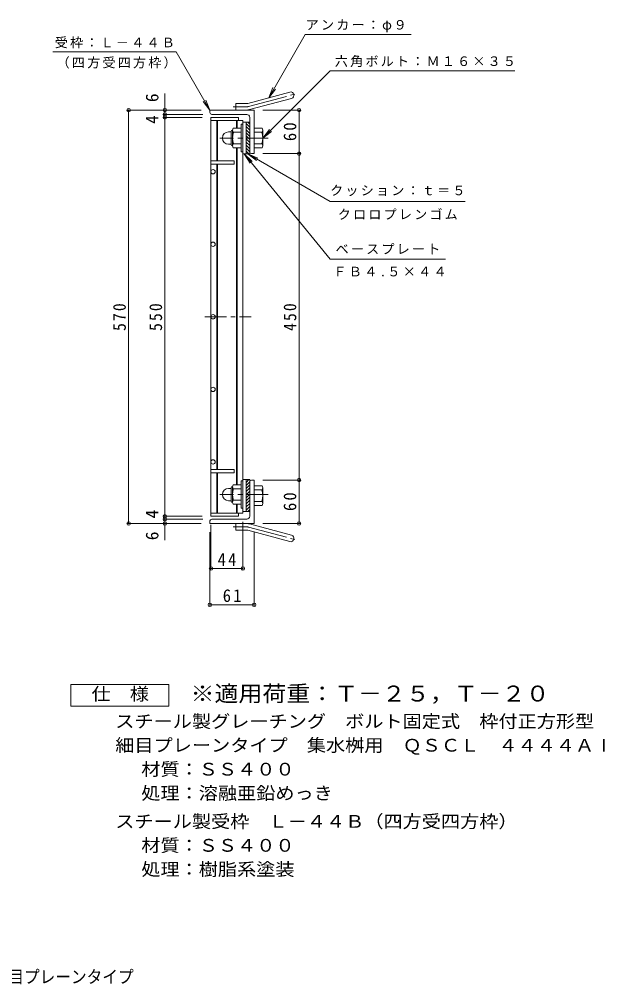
# Model space of a CAD drawing. Units: millimetres at full size, sheet at 1:6. Extents: x -907 to 893, y -826 to 676.
# Drawn here: x 86 to 893, y -797 to 534 of the extents above; entities that cross this region are included whole.
import ezdxf
from ezdxf.enums import TextEntityAlignment as Align

# ---------------------------------------------------------------- set-up
doc = ezdxf.new("R2010")
doc.units = ezdxf.units.MM
doc.header["$LTSCALE"] = 6
doc.header["$PDMODE"] = 32
doc.header["$PDSIZE"] = 4.8
doc.linetypes.add('CHAIN1', pattern=[8, 5, -1, 1, -1])
doc.linetypes.add('CHAIN2', pattern=[12, 9, -1, 1, -1])
for name, color, linetype, lineweight in [('A-1', 2, 'Continuous', 9), ('A-2', 3, 'Continuous', 9), ('A-4', 7, 'Continuous', 9), ('A-5', 7, 'Continuous', 9)]:
    doc.layers.add(name, color=color, linetype=linetype, lineweight=lineweight)
doc.layers.add('F-5_F-5ﾚｲﾔ', color=2, linetype='Continuous')
doc.styles.add('ＭＳ ゴシック', font='')
doc.styles.get('ＭＳ ゴシック').set_extended_font_data('MS Gothic')

msp = doc.modelspace()

# ---------------------------------------------------------------- linework, layer by layer
at = {"layer": 'A-1'}
for p, q in [((401, 418.442), (459.191, 434.035)), ((398.67, 418.136), (384.855, 418.136)), ((384.855, 409.136), (384.855, 418.136)), ((403.329, 409.749), (461.52, 425.341)), ((409.855, 409.136), (348.855, 409.136)), ((348.855, 405.636), (348.855, 409.136)), ((399.855, 403.136), (351.355, 403.136)), ((409.855, 409.136), (409.855, 349.136)), ((403.855, 392.636), (398.855, 392.636)), ((398.855, 348.636), (398.855, 392.636)), ((403.855, 385.556), (398.855, 390.556)), ((403.855, 381.313), (398.855, 386.313)), ((403.855, 389.799), (401.018, 392.636)), ((374.545, 379.136), (378.055, 379.136)), ((378.055, 361.436), (378.055, 379.836)), ((379.855, 381.636), (380.055, 381.636)), ((380.055, 381.386), (380.055, 359.886)), ((392.055, 384.136), (381.094, 384.136)), ((392.055, 378.636), (381.094, 378.636)), ((403.855, 377.071), (398.855, 382.071)), ((403.855, 372.828), (398.855, 377.828)), ((403.855, 368.585), (398.855, 373.586)), ((409.855, 384.136), (420.817, 384.136)), ((409.855, 378.636), (420.817, 378.636)), ((422.055, 381.636), (421.855, 381.636)), ((421.855, 381.386), (421.855, 359.886)), ((374.555, 362.136), (378.055, 362.136)), ((379.855, 359.636), (380.055, 359.636)), ((392.055, 362.636), (381.094, 362.636)), ((403.855, 364.343), (398.855, 369.343)), ((403.855, 360.1), (398.855, 365.1)), ((403.855, 355.858), (398.855, 360.858)), ((409.855, 362.636), (420.817, 362.636)), ((422.055, 359.636), (421.855, 359.636)), ((392.055, 357.136), (381.094, 357.136)), ((394.355, 351.636), (392.055, 351.636)), ((403.855, 351.615), (398.855, 356.615)), ((402.592, 348.636), (398.855, 352.373)), ((406.355, 349.136), (409.855, 349.136)), ((409.855, 357.136), (420.817, 357.136)), ((394.355, -101.865), (392.055, -101.865)), ((402.592, -100.364), (398.855, -104.101)), ((398.855, -100.364), (398.855, -144.365)), ((403.855, -103.344), (398.855, -108.344)), ((406.355, -100.865), (409.855, -100.865)), ((409.855, -160.864), (409.855, -100.865)), ((374.555, -112.365), (378.055, -112.365)), ((378.055, -111.665), (378.055, -130.066)), ((379.855, -109.866), (380.055, -109.866)), ((380.055, -131.616), (380.055, -110.115)), ((392.055, -107.365), (381.094, -107.365)), ((392.055, -112.865), (381.094, -112.865)), ((403.855, -107.586), (398.855, -112.586)), ((403.855, -111.829), (398.855, -116.829)), ((403.855, -116.071), (398.855, -121.072)), ((409.855, -108.865), (420.817, -108.865)), ((409.855, -114.365), (420.817, -114.365)), ((422.055, -111.365), (421.855, -111.365)), ((421.855, -133.115), (421.855, -111.615)), ((374.545, -129.366), (378.055, -129.366)), ((379.855, -131.865), (380.055, -131.865)), ((392.055, -128.866), (381.094, -128.866)), ((403.855, -120.314), (398.855, -125.314)), ((403.855, -124.557), (398.855, -129.557)), ((403.855, -128.799), (398.855, -133.799)), ((403.855, -133.042), (398.855, -138.042)), ((409.855, -130.365), (420.817, -130.365)), ((392.055, -134.365), (381.094, -134.365)), ((403.855, -137.285), (398.855, -142.285)), ((403.855, -144.365), (398.855, -144.365)), ((403.855, -141.527), (401.018, -144.365)), ((409.855, -135.865), (420.817, -135.865)), ((422.055, -133.365), (421.855, -133.365)), ((348.855, -157.364), (348.855, -160.864)), ((399.855, -154.864), (351.355, -154.864)), ((409.855, -160.864), (348.855, -160.864)), ((384.855, -160.864), (384.855, -169.865)), ((398.67, -169.865), (384.855, -169.865)), ((401, -170.171), (459.191, -185.763)), ((403.329, -161.478), (461.52, -177.07))]:
    msp.add_line(p, q, dxfattribs=at)
at = {"layer": 'A-1', "linetype": 'CHAIN2'}
for p, q in [((402.164, 414.096), (467.331, 431.557)), ((398.67, 413.636), (381.05, 413.636)), ((398.67, -165.364), (381.05, -165.364)), ((402.164, -165.824), (467.331, -183.286))]:
    msp.add_line(p, q, dxfattribs=at)
at = {"layer": 'A-1', "linetype": 'CHAIN1'}
for p, q in [((429.256, 370.636), (362.754, 370.636)), ((429.256, -120.865), (362.754, -120.865))]:
    msp.add_line(p, q, dxfattribs=at)
at = {"layer": 'A-1'}
for points in [[(394.355, 389.636), (392.055, 389.636), (392.055, 351.636)], [(403.855, 399.136), (403.855, 348.636), (398.855, 348.636)], [(394.355, -139.865), (392.055, -139.865), (392.055, -101.865)], [(403.855, -150.864), (403.855, -100.364), (398.855, -100.364)]]:
    msp.add_lwpolyline(points, dxfattribs=at)
for centre, radius, start, end in [((460.355, 429.688), 4.5, 285.00014, 104.99991), ((398.67, 427.136), 9, 270, 285.00002), ((351.355, 405.636), 2.5, 180, 270), ((398.67, 427.136), 18, 270, 285), ((399.855, 399.136), 4, 0, 90), ((374.545, 370.646), 8.49, 90, 180), ((379.855, 379.836), 1.8, 90, 180), ((384.215, 381.386), 4.16, 138.61835, 221.37988), ((404.055, 370.636), 24, 160.52881, 199.47119), ((397.855, 370.636), 24, 340.52881, 19.47119), ((417.695, 381.386), 4.16, 318.62012, 41.38165), ((374.555, 370.636), 8.5, 180, 270), ((379.855, 361.436), 1.8, 180, 270), ((384.215, 359.886), 4.16, 138.62012, 221.38165), ((417.695, 359.886), 4.16, 318.61835, 41.37988), ((406.355, 351.636), 2.5, 180, 270), ((406.355, -103.364), 2.5, 90, 180), ((374.555, -120.865), 8.5, 90, 180), ((379.855, -111.665), 1.8, 90, 180), ((384.215, -110.115), 4.16, 138.61835, 221.37988), ((404.055, -120.865), 24, 160.52881, 199.47119), ((397.855, -122.365), 24, 340.52881, 19.47119), ((417.695, -111.615), 4.16, 318.62012, 41.38165), ((374.545, -120.875), 8.49, 180, 270), ((379.855, -130.066), 1.8, 180, 270), ((384.215, -131.616), 4.16, 138.62012, 221.38165), ((417.695, -133.115), 4.16, 318.61835, 41.37988), ((351.355, -157.364), 2.5, 90, 180), ((399.855, -150.864), 4, 270, 0), ((398.67, -178.865), 18, 75, 90), ((398.67, -178.865), 9, 74.99998, 90), ((460.355, -181.417), 4.5, 255.00009, 74.99986)]:
    msp.add_arc(centre, radius, start, end, dxfattribs=at)
at = {"layer": 'A-1', "linetype": 'CHAIN2'}
for centre, start, end in [((398.67, 427.136), 270, 284.99995), ((398.67, -178.864), 75.00005, 90)]:
    msp.add_arc(centre, 13.5, start, end, dxfattribs=at)
at = {"layer": 'A-2'}
for p, q in [((350.355, 399.135), (350.355, 394.635)), ((350.355, 394.635), (350.355, -150.866)), ((350.355, 394.635), (394.355, 394.635)), ((358.355, 394.635), (358.355, 339.134)), ((359.355, 394.635), (359.355, 339.134)), ((385.355, 394.635), (385.355, 384.135)), ((386.355, 394.635), (386.355, 384.135)), ((394.355, 394.635), (394.355, -146.366)), ((398.855, 392.635), (394.355, 392.635)), ((398.855, 392.635), (398.855, 348.634)), ((385.355, 357.135), (385.355, -107.365)), ((386.355, 357.135), (386.355, -107.365)), ((398.855, 348.634), (394.355, 348.634)), ((350.355, 334.635), (382.355, 334.635)), ((358.355, 334.635), (358.355, -86.365)), ((359.355, 334.635), (359.355, -86.365)), ((350.355, -90.865), (382.355, -90.865)), ((358.355, -90.865), (358.355, -146.366)), ((359.355, -90.865), (359.355, -146.366)), ((398.855, -100.365), (394.355, -100.365)), ((398.855, -100.365), (398.855, -144.365)), ((394.355, -146.366), (350.355, -146.366)), ((385.355, -134.365), (385.355, -146.366)), ((386.355, -134.365), (386.355, -146.366)), ((398.855, -144.365), (394.355, -144.365))]:
    msp.add_line(p, q, dxfattribs=at)
at = {"layer": 'A-2', "linetype": 'CHAIN1'}
msp.add_line((341.889, 124.134), (405.89, 124.134), dxfattribs=at)
at = {"layer": 'A-2'}
for points in [[(350.355, 399.135), (388.355, 399.135), (388.355, 394.635)], [(350.355, 339.134), (382.355, 339.134), (382.355, 334.635)], [(350.355, -86.365), (382.355, -86.365), (382.355, -90.865)], [(350.355, -150.866), (388.355, -150.866), (388.355, -146.366)]]:
    msp.add_lwpolyline(points, dxfattribs=at)
for centre in [(353.355, 324.135), (353.355, 224.134), (353.355, 124.134), (353.355, 24.134), (353.355, -75.866)]:
    msp.add_circle(centre, 3, dxfattribs=at)
at = {"layer": 'A-4'}
for p, q in [((286.855, 409.136), (286.855, 432.136)), ((235.055, 409.136), (336.855, 409.136)), ((236.855, 409.136), (236.855, -160.864)), ((285.055, 403.136), (339.355, 403.136)), ((286.855, 409.136), (286.855, 403.136)), ((286.855, 403.136), (286.855, 399.135)), ((473.655, 409.136), (421.855, 409.136)), ((471.855, 409.136), (471.855, 349.136)), ((285.055, 399.135), (338.355, 399.135)), ((286.855, 399.135), (286.855, -150.866)), ((473.655, 349.136), (421.855, 349.136)), ((471.855, 349.136), (471.855, -100.865)), ((473.655, -100.865), (421.855, -100.865)), ((471.855, -100.865), (471.855, -160.864)), ((285.055, -150.866), (338.355, -150.866)), ((285.055, -154.864), (339.355, -154.864)), ((286.855, -150.866), (286.855, -154.864)), ((286.855, -154.864), (286.855, -160.864)), ((394.355, -224.665), (394.355, -158.366)), ((235.055, -160.864), (336.855, -160.864)), ((286.855, -160.864), (286.855, -183.864)), ((348.855, -274.665), (348.855, -172.864)), ((350.355, -224.665), (350.355, -162.866)), ((409.855, -274.665), (409.855, -172.864)), ((473.655, -160.864), (421.855, -160.864)), ((350.355, -222.865), (394.355, -222.865)), ((348.855, -272.865), (409.855, -272.865))]:
    msp.add_line(p, q, dxfattribs=at)
at = {"layer": 'A-4', "color": 2}
msp.add_lwpolyline([(157.232, -412.865), (157.232, -382.865), (292.232, -382.865), (292.232, -412.865)], close=True, dxfattribs=at)
at = {"layer": 'A-4'}
for p in [(236.855, 409.136), (286.855, 409.136), (286.855, 403.136), (286.855, 399.135), (471.855, 409.136), (471.855, 349.136), (471.855, -100.865), (236.855, -160.864), (286.855, -150.866), (286.855, -154.864), (286.855, -160.864), (471.855, -160.864), (350.355, -222.865), (394.355, -222.865), (348.855, -272.865), (409.855, -272.865)]:
    msp.add_point(p, dxfattribs=at)
at = {"layer": 'A-5'}
for p, q in [((430.095, 426.239), (480.445, 513.447)), ((480.445, 513.447), (626.286, 513.447)), ((132.561, 489.32), (302.561, 489.32)), ((348.855, 409.136), (302.561, 489.32)), ((514.666, 463.447), (421.855, 370.636)), ((514.666, 463.447), (769.301, 463.447)), ((430.095, 426.239), (435.835, 440.097)), ((430.095, 426.239), (439.227, 438.139)), ((348.855, 409.136), (339.724, 421.036)), ((348.855, 409.136), (343.115, 422.994)), ((421.855, 370.636), (430.987, 382.536)), ((421.855, 370.636), (433.756, 379.767)), ((396.316, 348.635), (404.202, 335.876)), ((396.316, 348.635), (407.236, 338.352)), ((514.666, 203.636), (396.316, 348.635)), ((401.355, 348.635), (413.256, 339.504)), ((401.355, 348.635), (415.214, 342.895)), ((401.355, 348.635), (514.666, 283.215)), ((514.666, 283.215), (700.666, 283.215)), ((514.666, 203.636), (673.666, 203.636))]:
    msp.add_line(p, q, dxfattribs=at)

# ---------------------------------------------------------------- texts
at = {"layer": 'A-4', "color": 2, "style": 'ＭＳ ゴシック'}
for s, p in [('6', (283.255, 420.136)), ('4', (283.255, 390.135)), ('4', (283.255, -153.865)), ('6', (283.255, -183.864))]:
    msp.add_text(s, height=17.6, rotation=90, dxfattribs=at).set_placement(p, align=Align.BOTTOM_LEFT)
at = {"layer": 'A-4', "color": 2, "style": 'ＭＳ ゴシック', "width": 1.1}
for s, p in [('仕\u3000様', (185.732, -409.865)), ('スチール製グレーチング\u3000ボルト固定式\u3000枠付正方形型', (218.486, -447.617)), ('細目プレーンタイプ\u3000集水桝用\u3000ＱＳＣＬ\u3000４４４４ＡⅠ', (218.486, -480.617)), ('材質：ＳＳ４００', (254.313, -513.617)), ('処理：溶融亜鉛めっき', (254.313, -546.617)), ('スチール製受枠\u3000Ｌ－４４Ｂ（四方受四方枠）', (218.486, -585.617)), ('材質：ＳＳ４００', (254.313, -618.617)), ('処理：樹脂系塗装', (254.313, -651.617))]:
    msp.add_text(s, height=17.6, dxfattribs=at).set_placement(p, align=Align.BOTTOM_LEFT)
at = {"layer": 'A-4', "color": 2, "char_height": 17.6, "attachment_point": 7, "rotation": 90, "style": 'ＭＳ ゴシック'}
for s, insert in [('\\T1.27;\\W0.95;60', (468.255, 366.386)), ('\\T1.27;\\W0.9;570', (233.255, 104.636)), ('\\T1.27;\\W0.9;550', (283.255, 104.634)), ('\\T1.27;\\W0.9;450', (468.255, 104.636)), ('\\T1.27;\\W0.95;60', (468.255, -143.614))]:
    msp.add_mtext(s, dxfattribs=dict(at, insert=insert))
at = {"layer": 'A-4', "color": 2, "char_height": 17.6, "attachment_point": 7, "style": 'ＭＳ ゴシック'}
for s, insert in [('\\T1.27;\\W0.95;44', (359.605, -219.265)), ('\\T1.27;\\W0.95;61', (366.605, -269.265))]:
    msp.add_mtext(s, dxfattribs=dict(at, insert=insert))
at = {"layer": 'A-5', "char_height": 13.2, "attachment_point": 7, "style": 'ＭＳ ゴシック'}
for s, insert in [('\\T1.17;アンカー：φ９', (480.952, 516.539)), ('\\T1.17;受枠：Ｌ－４４Ｂ', (135.061, 494.32)), ('\\T1.17;（四方受四方枠）', (137.561, 466.32)), ('\\T1.17;六角ボルト：Ｍ１６×３５', (521.157, 468.415)), ('\\T1.17;クッション：ｔ＝５', (514.666, 290.464)), ('\\T1.17;クロロプレンゴム', (525.166, 257.967)), ('\\T1.17;ベースプレート', (522.166, 210.394)), ('\\T1.18;ＦＢ４.５×４４', (519.166, 179.693))]:
    msp.add_mtext(s, dxfattribs=dict(at, insert=insert))
at = {"layer": 'F-5_F-5ﾚｲﾔ', "color": 3, "style": 'ＭＳ ゴシック', "width": 1.1}
msp.add_text('※適用荷重：Ｔ－２５，Ｔ－２０', height=21.99, dxfattribs=at).set_placement((322.232, -412.865), align=Align.BOTTOM_LEFT)
at = {"layer": 'F-5_F-5ﾚｲﾔ', "style": 'ＭＳ ゴシック', "width": 0.9}
msp.add_text('スチール製グレーチング\u3000ボルト固定式\u3000枠付正方形型\u3000細目プレーンタイプ', height=17.6, dxfattribs=at).set_placement((-512.368, -799.865), align=Align.BOTTOM_LEFT)

doc.saveas('drawing.dxf')
